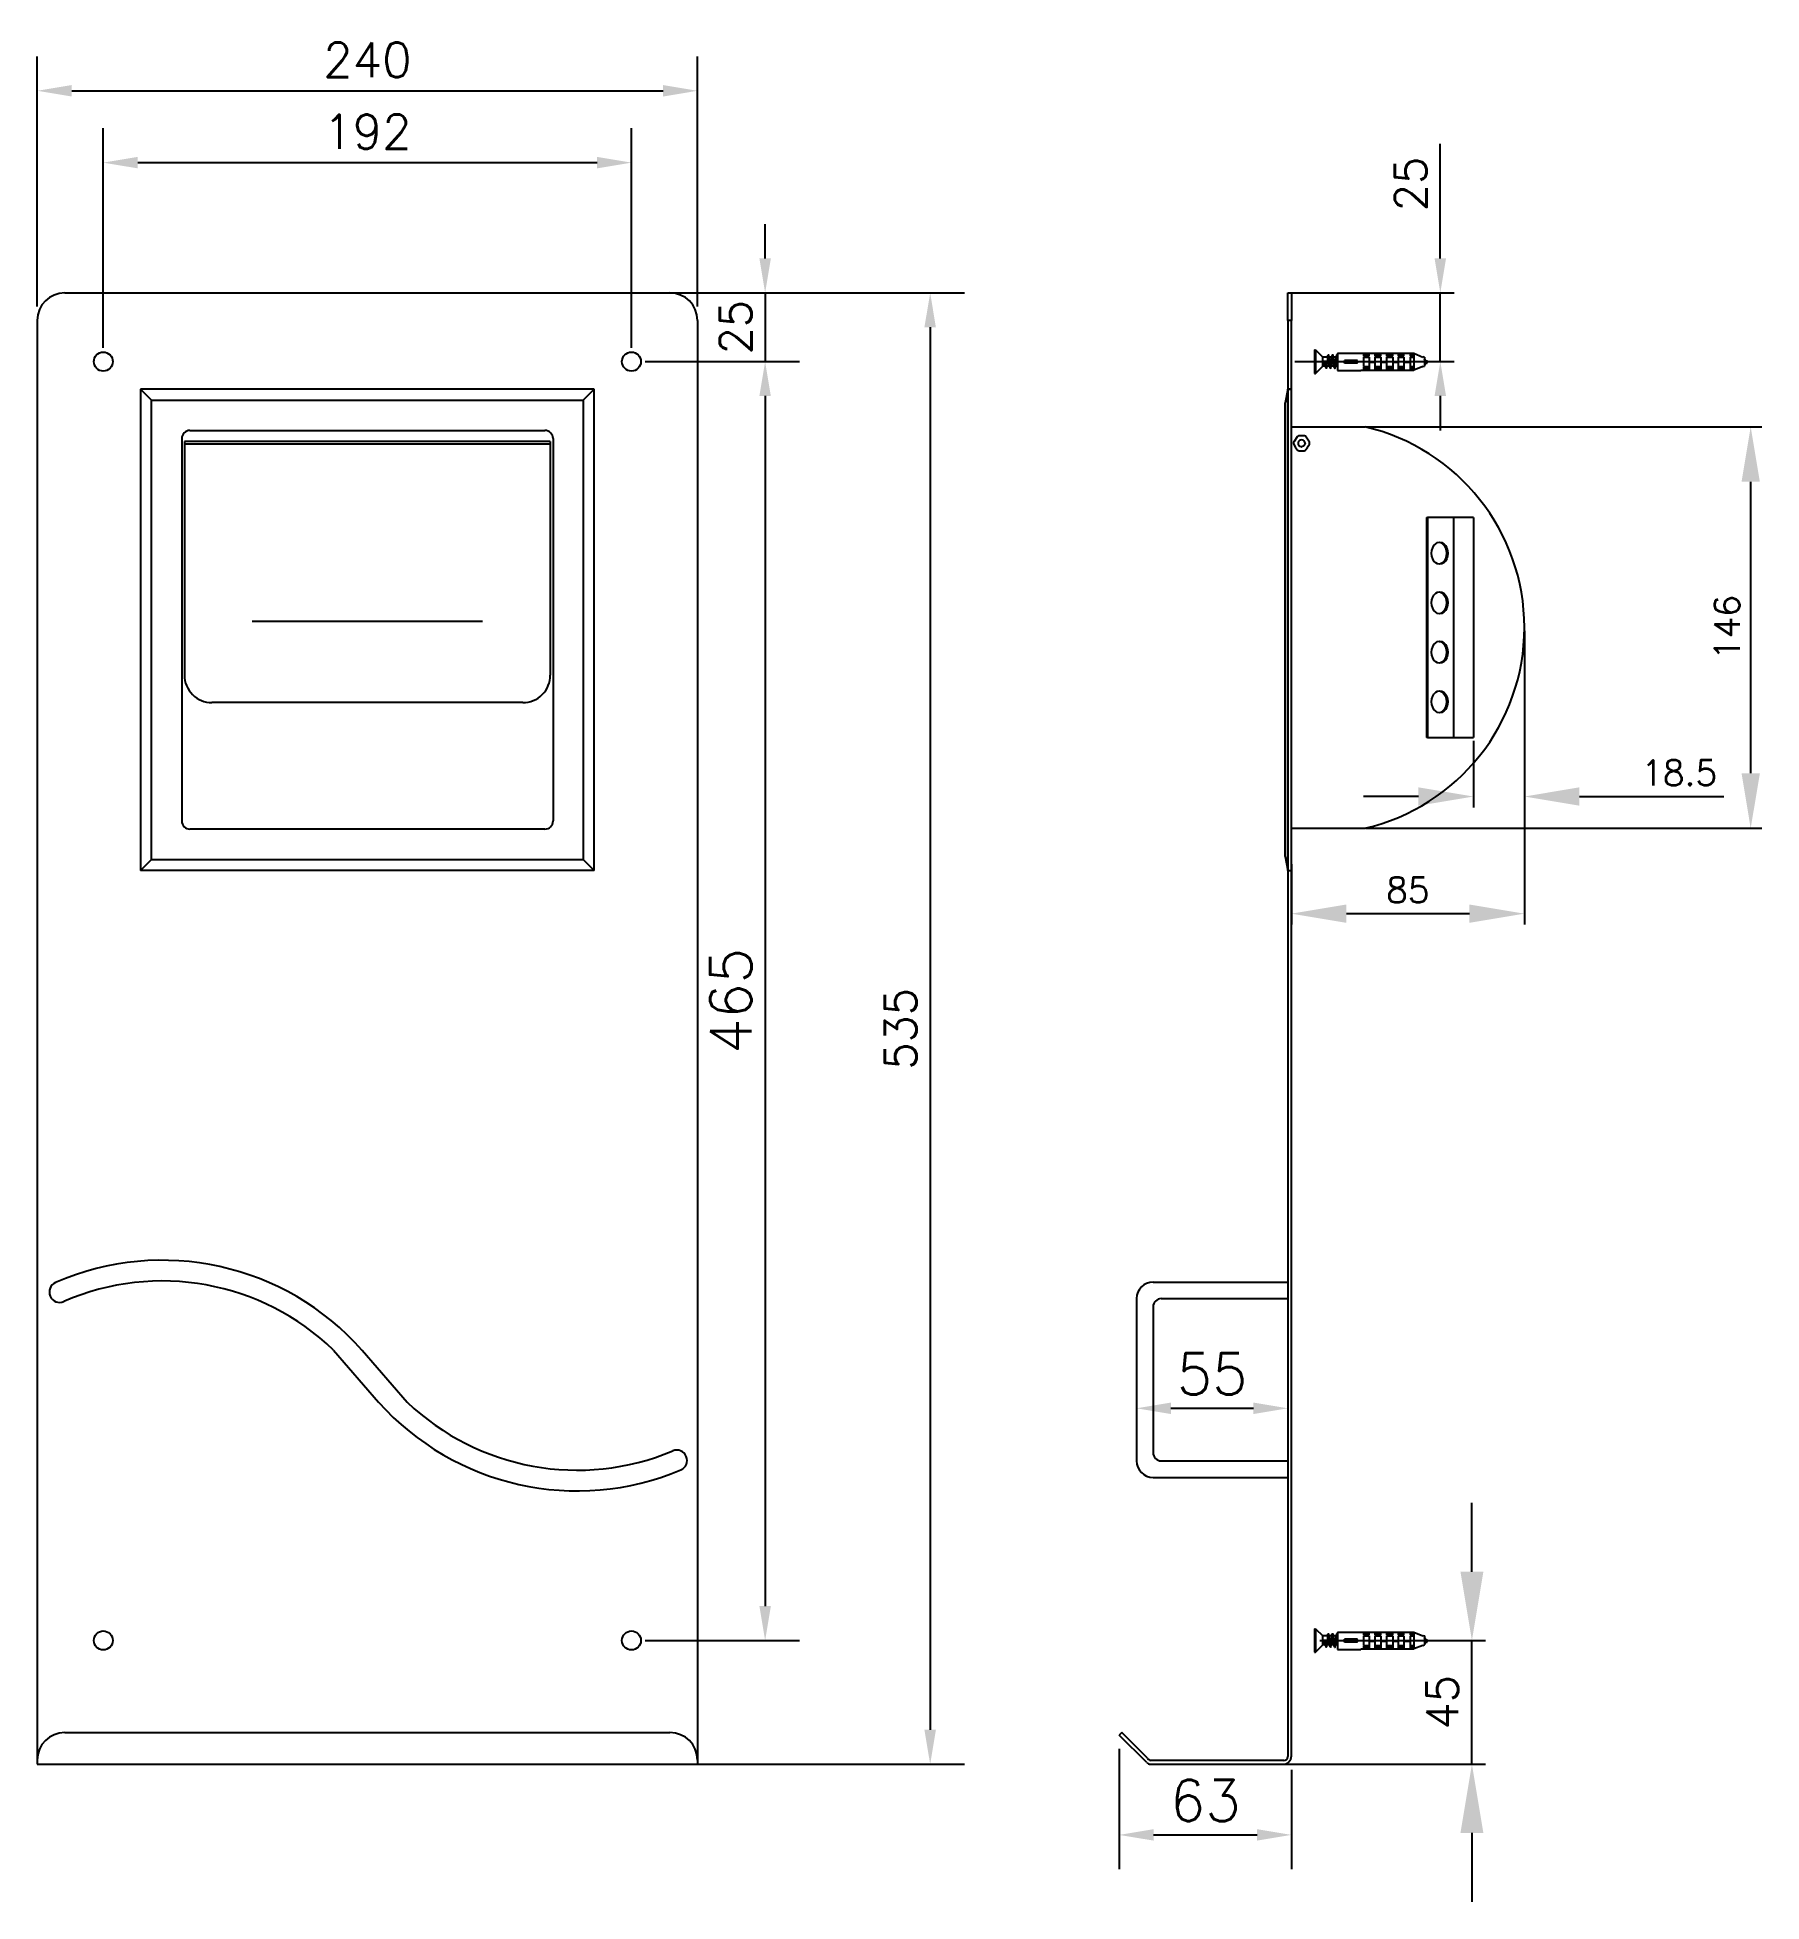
# Model space of a CAD drawing. Extents: x -4427 to -3801, y -1941 to -1263.
import ezdxf

# ---------------------------------------------------------------- set-up
doc = ezdxf.new("R2010")
doc.units = 0
doc.header["$LTSCALE"] = 23.1
doc.header["$MEASUREMENT"] = 0
doc.linetypes.add('CENTER', pattern=[0.6, 0.375, -0.075, 0.075, -0.075])
doc.layers.get('0').update_dxf_attribs({"linetype": 'CONTINUOUS'})
doc.layers.get('Defpoints').update_dxf_attribs({"linetype": 'CONTINUOUS'})
doc.layers.add('_______1', color=160, linetype='CONTINUOUS')
doc.layers.add('MAKE2D_VISIBLE_LINES', color=7, linetype='CONTINUOUS')
doc.styles.get("Standard").update_dxf_attribs({"font": 'txt.shx', "bigfont": 'whgtxt.shx'})
doc.dimstyles.new('a', dxfattribs={"dimtxt": 3, "dimasz": 2.5, "dimexe": 2.5, "dimexo": 1, "dimgap": 1, "dimtad": 1, "dimdsep": 46, "dimtxsty": 'Standard', "dimcen": 0, "dimclrd": 2, "dimclre": 2, "dimclrt": 2, "dimadec": 1, "dimazin": 2, "dimtfac": 1, "dimtmove": 0, "dimatfit": 3, "dimfxl": 0, "dimtolj": 1, "dimtzin": 0, "dimarcsym": 0})
doc.dimstyles.get("Standard").update_dxf_attribs({"dimtxt": 2.5, "dimasz": 0.18, "dimexe": 0.18, "dimexo": 0.0625, "dimgap": 0.09, "dimtad": 0, "dimtih": 1, "dimtoh": 1, "dimdec": 4, "dimzin": 0, "dimdsep": 46, "dimtxsty": 'Standard', "dimcen": 0.09, "dimadec": 0, "dimazin": 0, "dimtp": 0.001, "dimtm": 0.001, "dimtfac": 1, "dimtdec": 4, "dimtofl": 0, "dimtmove": 0, "dimatfit": 0, "dimfxl": 0, "dimtolj": 1, "dimtzin": 0, "dimarcsym": 0})

# ---------------------------------------------------------------- blocks, each defined once
blk = doc.blocks.new('*D82')
at = {"color": 2, "lineweight": -2}
for p, q in [((-4427.45, -1361.28), (-4427.45, -1270.3)), ((-4187.45, -1361.28), (-4187.45, -1270.3)), ((-4414.95, -1282.8), (-4199.95, -1282.8))]:
    blk.add_line(p, q, dxfattribs=at)
at = {"color": 2}
for points in [[(-4414.95, -1280.72), (-4414.95, -1284.89), (-4427.45, -1282.8)], [(-4199.95, -1280.72), (-4199.95, -1284.89), (-4187.45, -1282.8)]]:
    blk.add_solid(points, dxfattribs=at)
at = {"layer": 'Defpoints', "color": 0}
for p in [(-4187.45, -1282.8), (-4427.45, -1366.28), (-4187.45, -1366.28)]:
    blk.add_point(p, dxfattribs=at)
at = {"color": 2, "insert": (-4307.45, -1271.55), "char_height": 12.5, "attachment_point": 5}
blk.add_mtext('\\A1;240', dxfattribs=at)
blk = doc.blocks.new('*D83')
at = {"color": 2, "lineweight": -2}
for p, q in [((-4403.45, -1376.28), (-4403.45, -1296.43)), ((-4211.45, -1376.28), (-4211.45, -1296.43)), ((-4390.95, -1308.93), (-4223.95, -1308.93))]:
    blk.add_line(p, q, dxfattribs=at)
at = {"color": 2}
for points in [[(-4390.95, -1306.84), (-4390.95, -1311.01), (-4403.45, -1308.93)], [(-4223.95, -1306.84), (-4223.95, -1311.01), (-4211.45, -1308.93)]]:
    blk.add_solid(points, dxfattribs=at)
at = {"layer": 'Defpoints', "color": 0}
for p in [(-4211.45, -1308.93), (-4403.45, -1381.28), (-4211.45, -1381.28)]:
    blk.add_point(p, dxfattribs=at)
at = {"color": 2, "insert": (-4307.45, -1297.68), "char_height": 12.5, "attachment_point": 5}
blk.add_mtext('\\A1;192', dxfattribs=at)
blk = doc.blocks.new('*D84')
at = {"color": 2, "lineweight": -2}
for p, q in [((-4412.45, -1356.28), (-4090.35, -1356.28)), ((-4102.85, -1368.78), (-4102.85, -1878.78)), ((-4422.45, -1891.28), (-4090.35, -1891.28))]:
    blk.add_line(p, q, dxfattribs=at)
at = {"color": 2}
for points in [[(-4104.94, -1368.78), (-4100.77, -1368.78), (-4102.85, -1356.28)], [(-4104.94, -1878.78), (-4100.77, -1878.78), (-4102.85, -1891.28)]]:
    blk.add_solid(points, dxfattribs=at)
at = {"layer": 'Defpoints', "color": 0}
for p in [(-4417.45, -1356.28), (-4427.45, -1891.28), (-4102.85, -1891.28)]:
    blk.add_point(p, dxfattribs=at)
at = {"color": 2, "insert": (-4113.6, -1623.9), "char_height": 11.5, "attachment_point": 5, "rotation": 90}
blk.add_mtext('\\A1;535', dxfattribs=at)
blk = doc.blocks.new('*D85')
at = {"color": 2, "lineweight": -2}
for p, q in [((-4162.85, -1343.78), (-4162.85, -1331.28)), ((-4414.45, -1356.28), (-4150.35, -1356.28)), ((-4162.85, -1356.28), (-4162.85, -1381.28)), ((-4206.45, -1381.28), (-4150.35, -1381.28)), ((-4162.85, -1393.78), (-4162.85, -1406.28))]:
    blk.add_line(p, q, dxfattribs=at)
at = {"color": 2}
for points in [[(-4164.93, -1343.78), (-4160.77, -1343.78), (-4162.85, -1356.28)], [(-4164.93, -1393.78), (-4160.77, -1393.78), (-4162.85, -1381.28)]]:
    blk.add_solid(points, dxfattribs=at)
at = {"layer": 'Defpoints', "color": 0}
for p in [(-4419.45, -1356.28), (-4211.45, -1381.28), (-4162.85, -1381.28)]:
    blk.add_point(p, dxfattribs=at)
at = {"color": 2, "insert": (-4173.6, -1368.78), "char_height": 11.5, "attachment_point": 5, "rotation": 90}
blk.add_mtext('\\A1;25', dxfattribs=at)
blk = doc.blocks.new('*D86')
at = {"color": 2, "lineweight": -2}
for p, q in [((-4034.13, -1885.68), (-4034.13, -1929.49)), ((-3971.53, -1893.28), (-3971.53, -1929.49)), ((-4021.63, -1916.99), (-3984.03, -1916.99))]:
    blk.add_line(p, q, dxfattribs=at)
at = {"color": 2}
for points in [[(-4021.63, -1914.91), (-4021.63, -1919.07), (-4034.13, -1916.99)], [(-3984.03, -1914.91), (-3984.03, -1919.07), (-3971.53, -1916.99)]]:
    blk.add_solid(points, dxfattribs=at)
at = {"layer": 'Defpoints', "color": 0}
for p in [(-4034.13, -1880.68), (-3971.53, -1888.28), (-3971.53, -1916.99)]:
    blk.add_point(p, dxfattribs=at)
at = {"color": 2, "insert": (-4002.83, -1904.49), "char_height": 15, "attachment_point": 5}
blk.add_mtext('\\A1;63', dxfattribs=at)
blk = doc.blocks.new('*D87')
at = {"color": 2, "lineweight": -2}
for p, q in [((-4206.45, -1381.28), (-4150.35, -1381.28)), ((-4162.85, -1393.78), (-4162.85, -1833.78)), ((-4206.45, -1846.28), (-4150.35, -1846.28))]:
    blk.add_line(p, q, dxfattribs=at)
at = {"color": 2}
for points in [[(-4164.93, -1393.78), (-4160.77, -1393.78), (-4162.85, -1381.28)], [(-4164.93, -1833.78), (-4160.77, -1833.78), (-4162.85, -1846.28)]]:
    blk.add_solid(points, dxfattribs=at)
at = {"layer": 'Defpoints', "color": 0}
for p in [(-4211.45, -1381.28), (-4211.45, -1846.28), (-4162.85, -1846.28)]:
    blk.add_point(p, dxfattribs=at)
at = {"color": 2, "insert": (-4175.35, -1613.78), "char_height": 15, "attachment_point": 5, "rotation": 90}
blk.add_mtext('\\A1;465', dxfattribs=at)
blk = doc.blocks.new('*D89')
at = {"color": 2, "lineweight": -2}
for p, q in [((-3972.83, -1720.99), (-3972.83, -1774.38)), ((-4027.83, -1726.99), (-4027.83, -1774.38)), ((-4015.33, -1761.88), (-3985.33, -1761.88))]:
    blk.add_line(p, q, dxfattribs=at)
at = {"color": 2}
for points in [[(-4015.33, -1759.79), (-4015.33, -1763.96), (-4027.83, -1761.88)], [(-3985.33, -1759.79), (-3985.33, -1763.96), (-3972.83, -1761.88)]]:
    blk.add_solid(points, dxfattribs=at)
at = {"layer": 'Defpoints', "color": 0}
for p in [(-3972.83, -1715.99), (-4027.83, -1721.99), (-3972.83, -1761.88)]:
    blk.add_point(p, dxfattribs=at)
at = {"color": 2, "insert": (-4000.33, -1749.38), "char_height": 15, "attachment_point": 5}
blk.add_mtext('\\A1;55', dxfattribs=at)
blk = doc.blocks.new('AI9-BLK19')
at = {"layer": '_______1', "color": 7}
for p, q in [((-3.341915, 0.690656), (-3.275769, 0.690656)), ((-3.341915, 0.690656), (-3.341915, -0.698062)), ((-3.275769, 0.690656), (-2.845821, 0.260708)), ((-3.275769, 0.690656), (-3.275769, -0.698062)), ((-2.581238, 0.260708), (-2.845821, 0.260708)), ((-2.845821, -0.268115), (-2.845821, 0.260708)), ((-2.515781, 0.392999), (-2.581238, 0.260708)), ((-2.581238, 0.260708), (-2.581238, 0.260708)), ((-2.515781, 0.392999), (-2.515781, 0.359926)), ((-2.449635, 0.227635), (-2.515781, 0.359926)), ((-2.350416, 0.260708), (-2.482708, 0.260708)), ((-2.416562, -0.003876), (-2.449635, 0.227635)), ((-2.284271, 0.392999), (-2.350416, 0.260708)), ((-2.350416, 0.260708), (-2.350416, 0.260708)), ((-2.218125, 0.227635), (-2.251198, 0.359926)), ((-2.085833, 0.260708), (-2.218125, 0.260708)), ((-2.151979, -0.003876), (-2.218125, 0.227635)), ((-2.019687, 0.392999), (-2.085833, 0.260708)), ((-2.085833, 0.260708), (-2.085833, 0.260708)), ((-1.986614, 0.492218), (-0.598585, 0.492218)), ((-1.986614, 0.492218), (-1.986614, -0.532698)), ((-1.986614, 0.326853), (-1.986614, 0.359926)), ((-1.986614, 0.359926), (-1.986614, 0.326853)), ((-0.797023, 0.06227), (-1.557011, 0.06227)), ((-1.557011, -0.10275), (-1.557011, 0.06227)), ((-1.457792, -0.10275), (-1.457792, 0.06227)), ((-0.598585, 0.492218), (-0.598585, 0.492218)), ((-0.598585, 0.492218), (-0.433221, 0.492218)), ((-0.433221, 0.492218), (2.541275, 0.492218)), ((-0.433221, 0.492218), (-0.433221, 0.326853)), ((-0.102836, 0.459145), (-0.433221, 0.459145)), ((-0.102836, 0.426072), (-0.433221, 0.426072)), ((-0.433221, 0.326853), (-0.102836, 0.326853)), ((-0.433221, 0.260708), (-0.102836, 0.260708)), ((-0.433221, 0.260708), (-0.433221, -0.301187)), ((-0.102836, 0.326853), (-0.102836, 0.492218)), ((-0.102836, 0.260708), (-0.102836, -0.499625)), ((0.227893, 0.492218), (0.227893, 0.326853)), ((0.591006, 0.459145), (0.227893, 0.459145)), ((0.591006, 0.426072), (0.227893, 0.426072)), ((0.227893, 0.326853), (0.591006, 0.326853)), ((0.227893, 0.260708), (0.591006, 0.260708)), ((0.227893, 0.260708), (0.227893, -0.499625)), ((0.591006, 0.326853), (0.591006, 0.492218)), ((0.591006, 0.260708), (0.591006, -0.499625)), ((0.921735, 0.492218), (0.921735, 0.326853)), ((1.285193, 0.459145), (0.921735, 0.459145)), ((1.285193, 0.426072), (0.921735, 0.426072)), ((0.921735, 0.326853), (1.285193, 0.326853)), ((0.921735, 0.260708), (1.285193, 0.260708)), ((0.921735, 0.260708), (0.921735, -0.499625)), ((1.285193, 0.326853), (1.285193, 0.492218)), ((1.285193, 0.260708), (1.285193, -0.499625)), ((1.615922, 0.492218), (1.615922, 0.326853)), ((1.946651, 0.459145), (1.615922, 0.459145)), ((1.946651, 0.426072), (1.615922, 0.426072)), ((1.615922, 0.326853), (1.946651, 0.326853)), ((1.615922, 0.260708), (1.946651, 0.260708)), ((1.615922, 0.260708), (1.615922, -0.499625)), ((1.946651, 0.326853), (1.946651, 0.492218)), ((1.946651, 0.260708), (1.946651, -0.499625)), ((2.309764, 0.459145), (2.541275, 0.459145)), ((2.541275, 0.459145), (2.309764, 0.459145)), ((2.309764, 0.459145), (2.309764, 0.326853)), ((2.541275, 0.426072), (2.309764, 0.426072)), ((2.309764, 0.326853), (2.541275, 0.326853)), ((2.309764, 0.260708), (2.541275, 0.260708)), ((2.309764, 0.260708), (2.309764, -0.499625)), ((2.541275, 0.492218), (2.541275, -0.499625)), ((2.541275, 0.492218), (3.070097, 0.260708)), ((3.070097, 0.293781), (3.169316, 0.260708)), ((3.070097, 0.293781), (3.070097, 0.260708)), ((3.169316, 0.260708), (3.169316, -0.268115)), ((3.202389, 0.06227), (3.169316, 0.161489)), ((3.33468, -0.003876), (3.202389, 0.06227)), ((3.235461, 0.029197), (3.202389, 0.06227)), ((3.235461, 0.029197), (3.235461, -0.003876)), ((-3.341915, -0.698062), (-3.275769, -0.698062)), ((-3.275769, -0.698062), (-2.845821, -0.268115)), ((-2.713529, -0.268115), (-2.845821, -0.268115)), ((-2.680457, -0.003876), (-2.779675, -0.003876)), ((-2.746602, -0.268115), (-2.713529, -0.268115)), ((-2.713529, -0.268115), (-2.647384, -0.400406)), ((-2.647384, -0.367333), (-2.614311, -0.268115)), ((-2.647384, -0.400406), (-2.647384, -0.367333)), ((-2.482708, -0.268115), (-2.614311, -0.268115)), ((-2.614311, -0.268115), (-2.614311, -0.268115)), ((-2.482708, -0.268115), (-2.482708, -0.268115)), ((-2.482708, -0.268115), (-2.416562, -0.400406)), ((-2.383489, -0.367333), (-2.350416, -0.268115)), ((-2.218125, -0.268115), (-2.350416, -0.268115)), ((-2.350416, -0.268115), (-2.350416, -0.268115)), ((-2.218125, -0.268115), (-2.218125, -0.268115)), ((-2.218125, -0.268115), (-2.151979, -0.400406)), ((-2.118906, -0.367333), (-2.085833, -0.268115)), ((-1.986614, -0.268115), (-2.085833, -0.268115)), ((-2.085833, -0.268115), (-2.085833, -0.268115)), ((-2.019687, -0.003876), (-1.986614, -0.168896)), ((-1.986614, -0.532698), (-0.598585, -0.532698)), ((-0.797023, -0.10275), (-1.557011, -0.10275)), ((-0.598585, -0.499625), (-0.433221, -0.499625)), ((-0.598585, -0.499625), (-0.598585, -0.532698)), ((-0.433221, -0.301187), (-0.102836, -0.301187)), ((-0.433221, -0.33426), (-0.102836, -0.33426)), ((-0.433221, -0.33426), (-0.433221, -0.499625)), ((-0.102836, -0.433479), (-0.433221, -0.433479)), ((-0.102836, -0.499625), (-0.433221, -0.499625)), ((-0.433221, -0.499625), (-0.102836, -0.499625)), ((-0.102836, -0.036604), (0.227893, -0.036604)), ((-0.102836, -0.499625), (0.227893, -0.499625)), ((-0.102836, -0.499625), (0.227893, -0.499625)), ((0.227893, -0.301187), (0.591006, -0.301187)), ((0.227893, -0.33426), (0.591006, -0.33426)), ((0.591006, -0.433479), (0.227893, -0.433479)), ((0.591006, -0.499625), (0.227893, -0.499625)), ((0.227893, -0.499625), (0.591006, -0.499625)), ((0.591006, -0.036604), (0.921735, -0.036604)), ((0.591006, -0.499625), (0.921735, -0.499625)), ((0.591006, -0.499625), (0.921735, -0.499625)), ((0.921735, -0.301187), (1.285193, -0.301187)), ((0.921735, -0.33426), (1.285193, -0.33426)), ((1.285193, -0.433479), (0.921735, -0.433479)), ((1.285193, -0.499625), (0.921735, -0.499625)), ((0.921735, -0.499625), (1.285193, -0.499625)), ((1.285193, -0.036604), (1.615922, -0.036604)), ((1.285193, -0.499625), (1.615922, -0.499625)), ((1.285193, -0.499625), (1.615922, -0.499625)), ((1.615922, -0.301187), (1.946651, -0.301187)), ((1.615922, -0.33426), (1.946651, -0.33426)), ((1.946651, -0.433479), (1.615922, -0.433479)), ((1.946651, -0.499625), (1.615922, -0.499625)), ((1.615922, -0.499625), (1.946651, -0.499625)), ((1.946651, -0.036604), (2.309764, -0.036604)), ((1.946651, -0.499625), (2.309764, -0.499625)), ((1.946651, -0.499625), (2.309764, -0.499625)), ((2.309764, -0.301187), (2.541275, -0.301187)), ((2.309764, -0.33426), (2.541275, -0.33426)), ((2.541275, -0.433479), (2.309764, -0.433479)), ((2.541275, -0.499625), (2.309764, -0.499625)), ((2.309764, -0.499625), (2.541275, -0.499625)), ((3.070097, -0.301187), (2.541275, -0.499625)), ((3.070097, -0.301187), (3.169316, -0.268115)), ((3.070097, -0.301187), (3.070097, -0.301187)), ((3.169316, -0.003876), (3.169316, -0.036604)), ((3.169316, -0.036604), (3.202389, -0.069677)), ((3.169316, -0.10275), (3.202389, -0.069677)), ((3.202389, -0.069677), (3.235461, -0.135823)), ((3.235461, -0.003876), (3.235461, -0.003876)), ((3.235461, -0.135823), (3.268534, -0.135823)), ((3.301607, -0.036604), (3.268534, -0.135823)), ((3.301607, -0.036604), (3.33468, -0.003876)), ((3.301607, -0.036604), (3.301607, -0.036604))]:
    blk.add_line(p, q, dxfattribs=at)
for points in [[(-2.713529, -0.003876), (-2.680457, -0.201969), (-2.680457, -0.301187), (-2.680457, -0.367333), (-2.647384, -0.367333), (-2.647384, -0.400406), (-2.647384, -0.367333), (-2.614311, -0.367333), (-2.614311, -0.301187), (-2.614311, -0.201969), (-2.581238, -0.003876), (-2.548854, 0.194562), (-2.548854, 0.293781), (-2.548854, 0.326853), (-2.548854, 0.359926), (-2.515781, 0.392999), (-2.515781, 0.359926), (-2.515781, 0.326853), (-2.482708, 0.293781), (-2.482708, 0.194562), (-2.449635, -0.003876), (-2.449635, -0.201969), (-2.416562, -0.301187), (-2.416562, -0.367333), (-2.383489, -0.400406), (-2.383489, -0.367333), (-2.350416, -0.301187), (-2.350416, -0.201969), (-2.317343, -0.003876), (-2.317343, 0.194562), (-2.284271, 0.293781), (-2.284271, 0.326853), (-2.284271, 0.359926), (-2.284271, 0.392999), (-2.251198, 0.392999), (-2.251198, 0.359926), (-2.251198, 0.326853), (-2.251198, 0.293781), (-2.218125, 0.194562), (-2.185052, -0.003876), (-2.185052, -0.201969), (-2.151979, -0.301187), (-2.151979, -0.367333), (-2.118906, -0.400406), (-2.118906, -0.367333), (-2.118906, -0.301187), (-2.085833, -0.201969), (-2.085833, -0.003876), (-2.05276, 0.194562), (-2.05276, 0.293781), (-2.019687, 0.326853), (-2.019687, 0.359926), (-2.019687, 0.392999), (-1.986614, 0.359926), (-1.986614, 0.326853), (-1.986614, 0.293781)], [(-2.581238, 0.260708), (-2.581238, 0.227635), (-2.548854, 0.194562), (-2.548854, 0.128416), (-2.515781, -0.003876)], [(-2.350416, 0.260708), (-2.317343, 0.227635), (-2.317343, 0.194562), (-2.284271, 0.128416), (-2.284271, -0.003876)], [(-2.284271, 0.392999), (-2.251198, 0.392999), (-2.251198, 0.359926)], [(-2.251198, 0.359926), (-2.218125, 0.161489), (-2.185052, -0.003876), (-2.185052, -0.201969), (-2.151979, -0.301187), (-2.151979, -0.400406)], [(-2.085833, 0.260708), (-2.05276, 0.227635), (-2.05276, 0.194562), (-2.019687, 0.128416), (-2.019687, -0.003876)], [(-0.797023, 0.06227), (-0.830096, 0.029197), (-0.830096, -0.003876)], [(3.169316, 0.161489), (3.202389, 0.029197), (3.202389, -0.069677), (3.235461, -0.135823)], [(-2.779675, -0.003876), (-2.779675, -0.135823), (-2.746602, -0.268115)], [(-2.713529, -0.003876), (-2.680457, -0.201969), (-2.680457, -0.301187), (-2.647384, -0.400406)], [(-2.614311, -0.268115), (-2.614311, -0.235042), (-2.647384, -0.201969), (-2.647384, -0.135823), (-2.680457, -0.003876)], [(-2.515781, -0.003876), (-2.515781, -0.135823), (-2.482708, -0.268115)], [(-2.350416, -0.268115), (-2.383489, -0.235042), (-2.383489, -0.201969), (-2.383489, -0.135823), (-2.416562, -0.003876)], [(-2.284271, -0.003876), (-2.251198, -0.135823), (-2.218125, -0.268115)], [(-2.085833, -0.268115), (-2.118906, -0.268115), (-2.118906, -0.235042), (-2.118906, -0.201969), (-2.151979, -0.135823), (-2.151979, -0.003876)], [(-2.151979, -0.400406), (-2.118906, -0.400406), (-2.118906, -0.367333)], [(-0.830096, -0.003876), (-0.830096, -0.036604), (-0.797023, -0.10275)], [(3.301607, -0.036604), (3.268534, -0.036604), (3.235461, -0.003876)]]:
    blk.add_lwpolyline(points, dxfattribs=at)
blk = doc.blocks.new('*D91')
at = {"color": 2, "lineweight": -2}
for p, q in [((-3917.4, -1343.78), (-3917.4, -1302.12)), ((-3971.33, -1356.28), (-3912.4, -1356.28)), ((-3917.4, -1381.28), (-3917.4, -1356.28)), ((-3970.03, -1381.28), (-3912.4, -1381.28)), ((-3917.4, -1393.78), (-3917.4, -1406.28))]:
    blk.add_line(p, q, dxfattribs=at)
at = {"color": 2}
for points in [[(-3919.48, -1343.78), (-3915.31, -1343.78), (-3917.4, -1356.28)], [(-3919.48, -1393.78), (-3915.31, -1393.78), (-3917.4, -1381.28)]]:
    blk.add_solid(points, dxfattribs=at)
at = {"layer": 'Defpoints', "color": 0}
for p in [(-3972.83, -1356.28), (-3971.53, -1381.28), (-3917.4, -1381.28)]:
    blk.add_point(p, dxfattribs=at)
at = {"color": 2, "insert": (-3928.15, -1316.7), "char_height": 11.5, "attachment_point": 5, "rotation": 90}
blk.add_mtext('\\A1;25', dxfattribs=at)
blk = doc.blocks.new('*D92')
at = {"color": 2, "lineweight": -2}
for p, q in [((-3905.91, -1821.28), (-3905.91, -1796.28)), ((-3961.23, -1846.28), (-3900.91, -1846.28)), ((-3905.91, -1891.28), (-3905.91, -1846.28)), ((-3977.22, -1891.28), (-3900.91, -1891.28)), ((-3905.91, -1916.28), (-3905.91, -1941.28))]:
    blk.add_line(p, q, dxfattribs=at)
at = {"color": 2}
for points in [[(-3910.07, -1821.28), (-3901.74, -1821.28), (-3905.91, -1846.28)], [(-3910.07, -1916.28), (-3901.74, -1916.28), (-3905.91, -1891.28)]]:
    blk.add_solid(points, dxfattribs=at)
at = {"layer": 'Defpoints', "color": 0}
for p in [(-3962.73, -1846.28), (-3905.91, -1846.28), (-3978.72, -1891.28)]:
    blk.add_point(p, dxfattribs=at)
at = {"color": 2, "insert": (-3916.66, -1868.78), "char_height": 11.5, "attachment_point": 5, "rotation": 90}
blk.add_mtext('\\A1;45', dxfattribs=at)
blk = doc.blocks.new('*D153')
at = {"color": 2, "lineweight": -2}
for p, q in [((-3886.83, -1479.18), (-3886.83, -1586.01)), ((-3971.53, -1564.01), (-3971.53, -1586.01)), ((-3951.53, -1582.01), (-3906.83, -1582.01))]:
    blk.add_line(p, q, dxfattribs=at)
at = {"color": 2}
for points in [[(-3951.53, -1578.68), (-3951.53, -1585.35), (-3971.53, -1582.01)], [(-3906.83, -1578.68), (-3906.83, -1585.35), (-3886.83, -1582.01)]]:
    blk.add_solid(points, dxfattribs=at)
at = {"layer": 'Defpoints', "color": 0}
for p in [(-3886.83, -1477.98), (-3971.53, -1562.81), (-3886.83, -1582.01)]:
    blk.add_point(p, dxfattribs=at)
at = {"color": 2, "insert": (-3929.18, -1573.41), "char_height": 9.2, "attachment_point": 5}
blk.add_mtext('\\A1;85', dxfattribs=at)
blk = doc.blocks.new('*D154')
at = {"color": 2, "lineweight": -2}
for p, q in [((-3944.63, -1404.98), (-3800.56, -1404.98)), ((-3804.56, -1530.98), (-3804.56, -1424.98)), ((-3944.63, -1550.98), (-3800.56, -1550.98))]:
    blk.add_line(p, q, dxfattribs=at)
at = {"color": 2}
for points in [[(-3807.89, -1424.98), (-3801.22, -1424.98), (-3804.56, -1404.98)], [(-3807.89, -1530.98), (-3801.22, -1530.98), (-3804.56, -1550.98)]]:
    blk.add_solid(points, dxfattribs=at)
at = {"layer": 'Defpoints', "color": 0}
for p in [(-3945.83, -1404.98), (-3804.56, -1404.98), (-3945.83, -1550.98)]:
    blk.add_point(p, dxfattribs=at)
at = {"color": 2, "insert": (-3813.16, -1477.98), "char_height": 9.2, "attachment_point": 5, "rotation": 90}
blk.add_mtext('\\A1;146', dxfattribs=at)
blk = doc.blocks.new('*D156')
at = {"color": 2, "lineweight": -2}
for p, q in [((-3886.83, -1479.18), (-3886.83, -1543.42)), ((-3905.33, -1519.18), (-3905.33, -1543.42)), ((-3925.33, -1539.42), (-3945.33, -1539.42)), ((-3866.83, -1539.42), (-3814.29, -1539.42))]:
    blk.add_line(p, q, dxfattribs=at)
at = {"color": 2}
for points in [[(-3925.33, -1536.08), (-3925.33, -1542.75), (-3905.33, -1539.42)], [(-3866.83, -1536.08), (-3866.83, -1542.75), (-3886.83, -1539.42)]]:
    blk.add_solid(points, dxfattribs=at)
at = {"layer": 'Defpoints', "color": 0}
for p in [(-3886.83, -1477.98), (-3905.33, -1517.98), (-3886.83, -1539.42)]:
    blk.add_point(p, dxfattribs=at)
at = {"color": 2, "insert": (-3830.56, -1530.82), "char_height": 9.2, "attachment_point": 5}
blk.add_mtext('\\A1;18.5', dxfattribs=at)

msp = doc.modelspace()

# ---------------------------------------------------------------- linework, layer by layer
at = {"color": 0, "lineweight": -3}
for p, q in [((-4417.45, -1356.28), (-4197.45, -1356.28)), ((-4211.45, -1356.28), (-4197.45, -1356.28)), ((-4427.45, -1366.28), (-4427.45, -1891.28)), ((-4187.45, -1366.28), (-4187.45, -1891.28)), ((-4417.45, -1879.76), (-4197.45, -1879.76)), ((-4427.45, -1886.28), (-4427.45, -1891.28)), ((-4427.45, -1891.28), (-4187.45, -1891.28)), ((-4187.45, -1886.28), (-4187.45, -1891.28))]:
    msp.add_line(p, q, dxfattribs=at)
at = {"color": 0, "linetype": 'Continuous'}
for p, q in [((-3972.83, -1356.28), (-3971.53, -1356.28)), ((-3972.83, -1366.28), (-3972.83, -1356.28)), ((-3972.83, -1356.28), (-3971.53, -1356.28)), ((-3972.83, -1366.28), (-3972.83, -1356.28)), ((-3971.53, -1356.28), (-3971.53, -1366.28)), ((-3971.53, -1356.28), (-3971.53, -1366.28)), ((-3971.53, -1366.28), (-3972.83, -1366.28)), ((-3972.83, -1366.28), (-3972.83, -1888.48)), ((-3971.53, -1366.28), (-3972.83, -1366.28)), ((-3971.53, -1888.28), (-3971.53, -1366.28)), ((-3974.33, -1889.98), (-4022.7, -1889.98)), ((-4022.7, -1891.28), (-3974.53, -1891.28))]:
    msp.add_line(p, q, dxfattribs=at)
at = {"color": 1, "linetype": 'CENTER'}
msp.add_line((-3970.23, -1381.28), (-3939.52, -1381.28), dxfattribs=at)
at = {"color": 0}
for p, q in [((-4389.95, -1391.28), (-4385.95, -1395.28)), ((-4389.95, -1391.28), (-4389.95, -1566.28)), ((-4224.95, -1391.28), (-4389.95, -1391.28)), ((-4385.95, -1395.28), (-4228.95, -1395.28)), ((-4385.95, -1562.28), (-4385.95, -1395.28)), ((-4224.95, -1391.28), (-4228.95, -1395.28)), ((-4228.95, -1395.28), (-4228.95, -1562.28)), ((-4224.95, -1566.28), (-4224.95, -1391.28)), ((-4374.95, -1409.28), (-4374.95, -1548.28)), ((-4371.95, -1406.28), (-4242.95, -1406.28)), ((-4239.95, -1409.28), (-4239.95, -1548.28)), ((-4373.95, -1410.28), (-4373.95, -1495.28)), ((-4240.95, -1410.28), (-4373.95, -1410.28)), ((-4240.95, -1411.28), (-4373.95, -1411.28)), ((-4240.95, -1410.28), (-4240.95, -1495.28)), ((-4349.28, -1475.69), (-4265.62, -1475.69)), ((-4242.95, -1551.28), (-4371.95, -1551.28)), ((-4389.95, -1566.28), (-4385.95, -1562.28)), ((-4385.95, -1562.28), (-4228.95, -1562.28)), ((-4228.95, -1562.28), (-4224.95, -1566.28)), ((-4224.95, -1566.28), (-4389.95, -1566.28)), ((-4021.83, -1715.99), (-3972.83, -1715.99)), ((-4027.83, -1721.99), (-4027.83, -1780.99)), ((-4021.83, -1724.99), (-4021.83, -1777.99)), ((-4018.83, -1721.99), (-3972.83, -1721.99)), ((-4018.83, -1780.99), (-3972.83, -1780.99)), ((-4021.83, -1786.99), (-3972.83, -1786.99)), ((-4033.21, -1879.76), (-4034.13, -1880.68)), ((-4024.12, -1890.7), (-4034.13, -1880.68)), ((-4023.85, -1889.13), (-4033.21, -1879.76)), ((-4022.7, -1889.98), (-4022.7, -1889.98))]:
    msp.add_line(p, q, dxfattribs=at)
at = {"color": 7, "linetype": 'Continuous'}
for p, q in [((-3972.83, -1391.28), (-3973.83, -1396.28)), ((-3973.83, -1561.28), (-3973.83, -1396.28)), ((-3972.83, -1391.28), (-3972.83, -1566.28)), ((-3971.83, -1391.28), (-3972.83, -1391.28)), ((-3972.83, -1566.28), (-3972.83, -1391.28)), ((-3922.47, -1437.98), (-3922.47, -1517.98)), ((-3922.47, -1437.98), (-3922, -1437.98)), ((-3912.56, -1437.98), (-3922, -1437.98)), ((-3912.56, -1437.98), (-3912.56, -1517.98)), ((-3905.33, -1437.98), (-3912.56, -1437.98)), ((-3905.33, -1437.98), (-3905.33, -1517.98)), ((-3922, -1517.98), (-3922.47, -1517.98)), ((-3922, -1517.98), (-3912.56, -1517.98)), ((-3912.56, -1517.98), (-3905.33, -1517.98)), ((-3973.83, -1561.28), (-3972.83, -1566.28)), ((-3972.83, -1566.28), (-3971.83, -1566.28))]:
    msp.add_line(p, q, dxfattribs=at)
for p, q in [((-3971.83, -1404.98), (-3944.83, -1404.98)), ((-3971.83, -1550.98), (-3944.83, -1550.98)), ((-4319.71, -1740.79), (-4303.38, -1759.64)), ((-4309.36, -1740.79), (-4292.96, -1759.64))]:
    msp.add_line(p, q)
at = {"color": 2, "linetype": 'Continuous'}
msp.add_line((-3922, -1437.98), (-3922, -1517.98), dxfattribs=at)
at = {"color": 0, "ltscale": 0.2}
msp.add_line((-4250.95, -1505.28), (-4363.95, -1505.28), dxfattribs=at)
at = {"color": 7, "linetype": 'Continuous', "flags": 128}
for points in [[(-3969.43, -1408.68), (-3970.53, -1410.34), (-3970.71, -1410.67), (-3970.75, -1411.04), (-3970.68, -1411.37), (-3970.12, -1412.24), (-3969.65, -1412.95), (-3969.28, -1413.45), (-3969, -1413.64), (-3968.67, -1413.72), (-3967.35, -1413.73), (-3966.9, -1413.71), (-3966.58, -1413.61), (-3966.32, -1413.4), (-3966.23, -1413.28)], [(-3967.83, -1408.23), (-3968.54, -1408.23), (-3968.9, -1408.28), (-3969.22, -1408.45), (-3969.43, -1408.68)], [(-3966.23, -1413.28), (-3965.67, -1412.45), (-3965.4, -1412.03), (-3965.17, -1411.69), (-3964.94, -1411.27), (-3964.9, -1410.94), (-3964.97, -1410.61), (-3965.2, -1410.23), (-3965.44, -1409.86), (-3965.93, -1409.13), (-3966.17, -1408.76), (-3966.46, -1408.43), (-3966.76, -1408.28), (-3967.1, -1408.23), (-3967.83, -1408.23)], [(-3966.58, -1410.98), (-3966.64, -1411.37), (-3966.84, -1411.75), (-3967.16, -1412.03), (-3967.55, -1412.2), (-3967.83, -1412.23), (-3968.19, -1412.17)], [(-3914.63, -1450.98), (-3914.74, -1452.01), (-3915.03, -1452.98), (-3915.5, -1453.81), (-3916.12, -1454.44), (-3916.83, -1454.84), (-3917.6, -1454.98), (-3918.37, -1454.84), (-3919.08, -1454.44), (-3919.7, -1453.81), (-3920.17, -1452.98), (-3920.47, -1452.01), (-3920.57, -1450.98), (-3920.47, -1449.94), (-3920.17, -1448.98), (-3919.7, -1448.15), (-3919.08, -1447.51), (-3918.37, -1447.11), (-3917.6, -1446.98), (-3916.83, -1447.11), (-3916.12, -1447.51), (-3915.5, -1448.15), (-3915.03, -1448.98), (-3914.74, -1449.94), (-3914.63, -1450.98)], [(-3914.63, -1468.98), (-3914.74, -1470.01), (-3915.03, -1470.98), (-3915.5, -1471.81), (-3916.12, -1472.44), (-3916.83, -1472.84), (-3917.6, -1472.98), (-3918.37, -1472.84), (-3919.08, -1472.44), (-3919.7, -1471.81), (-3920.17, -1470.98), (-3920.47, -1470.01), (-3920.57, -1468.98), (-3920.47, -1467.94), (-3920.17, -1466.98), (-3919.7, -1466.15), (-3919.08, -1465.51), (-3918.37, -1465.11), (-3917.6, -1464.98), (-3916.83, -1465.11), (-3916.12, -1465.51), (-3915.5, -1466.15), (-3915.03, -1466.98), (-3914.74, -1467.94), (-3914.63, -1468.98)], [(-3914.63, -1486.98), (-3914.74, -1488.01), (-3915.03, -1488.98), (-3915.5, -1489.81), (-3916.12, -1490.44), (-3916.83, -1490.84), (-3917.6, -1490.98), (-3918.37, -1490.84), (-3919.08, -1490.44), (-3919.7, -1489.81), (-3920.17, -1488.98), (-3920.47, -1488.01), (-3920.57, -1486.98), (-3920.47, -1485.94), (-3920.17, -1484.98), (-3919.7, -1484.15), (-3919.08, -1483.51), (-3918.37, -1483.11), (-3917.6, -1482.98), (-3916.83, -1483.11), (-3916.12, -1483.51), (-3915.5, -1484.15), (-3915.03, -1484.98), (-3914.74, -1485.94), (-3914.63, -1486.98)], [(-3914.63, -1504.98), (-3914.74, -1506.01), (-3915.03, -1506.98), (-3915.5, -1507.81), (-3916.12, -1508.44), (-3916.83, -1508.84), (-3917.6, -1508.98), (-3918.37, -1508.84), (-3919.08, -1508.44), (-3919.7, -1507.81), (-3920.17, -1506.98), (-3920.47, -1506.01), (-3920.57, -1504.98), (-3920.47, -1503.94), (-3920.17, -1502.98), (-3919.7, -1502.15), (-3919.08, -1501.51), (-3918.37, -1501.11), (-3917.6, -1500.98), (-3916.83, -1501.11), (-3916.12, -1501.51), (-3915.5, -1502.15), (-3915.03, -1502.98), (-3914.74, -1503.94), (-3914.63, -1504.98)]]:
    msp.add_lwpolyline(points, dxfattribs=at)
at = {"color": 2, "linetype": 'Continuous', "flags": 128}
for points in [[(-3917.84, -1446.99), (-3917.3, -1447.11), (-3916.59, -1447.51), (-3915.97, -1448.15), (-3915.5, -1448.98), (-3915.21, -1449.94), (-3915.1, -1450.98), (-3915.21, -1452.01), (-3915.5, -1452.98), (-3915.97, -1453.81), (-3916.59, -1454.44), (-3917.3, -1454.84), (-3917.84, -1454.96)], [(-3917.84, -1464.99), (-3917.3, -1465.11), (-3916.59, -1465.51), (-3915.97, -1466.15), (-3915.5, -1466.98), (-3915.21, -1467.94), (-3915.1, -1468.98), (-3915.21, -1470.01), (-3915.5, -1470.98), (-3915.97, -1471.81), (-3916.59, -1472.44), (-3917.3, -1472.84), (-3917.84, -1472.96)], [(-3917.84, -1482.99), (-3917.3, -1483.11), (-3916.59, -1483.51), (-3915.97, -1484.15), (-3915.5, -1484.98), (-3915.21, -1485.94), (-3915.1, -1486.98)], [(-3915.1, -1486.98), (-3915.21, -1488.01), (-3915.5, -1488.98), (-3915.97, -1489.81), (-3916.59, -1490.44), (-3917.3, -1490.84), (-3917.84, -1490.96)], [(-3917.84, -1500.99), (-3917.3, -1501.11), (-3916.59, -1501.51), (-3915.97, -1502.15), (-3915.5, -1502.98), (-3915.21, -1503.94), (-3915.1, -1504.98)], [(-3915.1, -1504.98), (-3915.21, -1506.01), (-3915.5, -1506.98), (-3915.97, -1507.81), (-3916.59, -1508.44), (-3917.3, -1508.84), (-3917.84, -1508.96)]]:
    msp.add_lwpolyline(points, dxfattribs=at)
at = {"color": 0}
for centre in [(-4403.45, -1381.28), (-4211.45, -1381.28), (-4403.45, -1846.28), (-4211.45, -1846.28)]:
    msp.add_circle(centre, 3.45, dxfattribs=at)
at = {"color": 0, "lineweight": -3}
for centre, start, end in [((-4417.45, -1366.28), 90, 180), ((-4197.45, -1366.28), 0, 90), ((-4417.45, -1889.76), 90, 180), ((-4197.45, -1889.76), 0, 90)]:
    msp.add_arc(centre, 10, start, end, dxfattribs=at)
at = {"color": 0}
for centre, radius, start, end in [((-4371.95, -1409.28), 3, 90, 180), ((-4242.95, -1409.28), 3, 0, 90), ((-4250.95, -1495.28), 10, 269.99995, 0.0001), ((-4371.95, -1548.28), 3, 180, 270), ((-4242.95, -1548.28), 3, 270, 0), ((-4021.83, -1721.99), 6, 90, 180), ((-4018.83, -1724.99), 3, 90, 180), ((-4021.83, -1780.99), 6, 180, 270), ((-4018.83, -1777.99), 3, 180, 270), ((-4022.7, -1889.28), 2, 225, 270), ((-4021.54, -1887.23), 2.99, 219.43847, 247.05947)]:
    msp.add_arc(centre, radius, start, end, dxfattribs=at)
at = {"color": 7, "linetype": 'Continuous'}
for start, end in [(0, 257.5487), (257.5487, 270)]:
    msp.add_arc((-3967.83, -1410.98), 1.25, start, end, dxfattribs=at)
for centre, radius, start, end in [((-3961.77, -1477.98), 74.94, 283.06427, 76.93573), ((-4382.02, -1805.04), 96.99, 41.4821, 113.57784), ((-4419.3, -1719.59), 3.77, 113.75761, 293.75761), ((-4382, -1805.15), 89.57, 45.93723, 113.54525), ((-4231.14, -1694.89), 97.01, 221.86495, 292.8319), ((-4231.16, -1694.77), 89.6, 226.38446, 292.79932), ((-4194.97, -1780.83), 3.77, 293.00837, 113.00837)]:
    msp.add_arc(centre, radius, start, end)
at = {"color": 0, "ltscale": 0.2}
msp.add_arc((-4363.95, -1495.28), 10, 179.9999, 269.99995, dxfattribs=at)
at = {"color": 0, "linetype": 'Continuous'}
for centre, radius in [((-3974.53, -1888.28), 3), ((-3974.33, -1888.48), 1.5)]:
    msp.add_arc(centre, radius, 270, 0, dxfattribs=at)
at = {"layer": 'MAKE2D_VISIBLE_LINES', "color": 0}
for p, q in [((-3972.43, -1391.28), (-3971.83, -1391.28)), ((-3972.43, -1566.28), (-3971.83, -1566.28))]:
    msp.add_line(p, q, dxfattribs=at)

# ---------------------------------------------------------------- block references
at = {"layer": '_______1', "color": 1, "linetype": 'CENTER', "xscale": 6.145227000000887, "yscale": 6.145226999999977, "zscale": 6.145226999999999}
for p in [(-3942.6, -1381.26), (-3942.6, -1846.26)]:
    msp.add_blockref('AI9-BLK19', p, dxfattribs=at)

# ---------------------------------------------------------------- dimensions: what is measured, and where the dimension line sits
for base, p1, p2, picture, middle in [((-4187.45, -1282.8), (-4427.45, -1366.28), (-4187.45, -1366.28), '*D82', (-4307.45, -1282.8)), ((-4211.45, -1308.93), (-4403.45, -1381.28), (-4211.45, -1381.28), '*D83', (-4307.45, -1308.93))]:
    dim = msp.add_linear_dim(base=base, p1=p1, p2=p2, dimstyle='a', override={"dimscale": 5, "dimtxt": 2.5, "dimdec": 0})
    dim.commit()
    dim.dimension.update_dxf_attribs({"geometry": picture, "text_midpoint": middle, "dimtype": 160})
at = {"color": 0}
for base, p1, p2, dimstyle, override, picture, middle in [((-3917.4, -1381.28), (-3972.83, -1356.28), (-3971.53, -1381.28), 'Standard', {"dimscale": 5, "dimtxt": 2.3, "dimasz": 2.5, "dimexe": 1, "dimexo": 0.3, "dimgap": 1, "dimtad": 1, "dimtih": 0, "dimtoh": 0, "dimdec": 0, "dimcen": 0, "dimclrd": 2, "dimclre": 2, "dimclrt": 2, "dimtp": 0.1, "dimtm": 0, "dimtfac": 0.5, "dimtdec": 2, "dimtofl": 1, "dimatfit": 3}, '*D91', (-3917.4, -1316.7)), ((-4162.85, -1381.28), (-4419.45, -1356.28), (-4211.45, -1381.28), 'a', {"dimscale": 5, "dimtxt": 2.3, "dimdec": 0}, '*D85', (-4162.85, -1368.78))]:
    dim = msp.add_linear_dim(base=base, p1=p1, p2=p2, angle=90, dimstyle=dimstyle, override=override, dxfattribs=at)
    dim.commit()
    dim.dimension.update_dxf_attribs({"geometry": picture, "text_midpoint": middle, "dimtype": 160})
dim = msp.add_linear_dim(base=(-4102.85, -1891.28), p1=(-4417.45, -1356.28), p2=(-4427.45, -1891.28), angle=90, text='535', dimstyle='a', override={"dimscale": 5, "dimtxt": 2.3, "dimdec": 0}, dxfattribs=at)
dim.commit()
dim.dimension.update_dxf_attribs({"geometry": '*D84', "text_midpoint": (-4102.85, -1623.9), "dimtype": 160})
dim = msp.add_linear_dim(base=(-4162.85, -1846.28), p1=(-4211.45, -1381.28), p2=(-4211.45, -1846.28), angle=90, dimstyle='a', override={"dimscale": 5, "dimdec": 0}, dxfattribs=at)
dim.commit()
dim.dimension.update_dxf_attribs({"geometry": '*D87', "text_midpoint": (-4175.35, -1613.78)})
for base, p1, p2, override, picture, middle in [((-3804.56, -1404.98), (-3945.83, -1550.98), (-3945.83, -1404.98), {"dimscale": 4, "dimtxt": 2.3, "dimasz": 5, "dimexe": 1, "dimexo": 0.3, "dimgap": 1, "dimtad": 1, "dimtih": 0, "dimtoh": 0, "dimdec": 0, "dimcen": 0, "dimclrd": 2, "dimclre": 2, "dimclrt": 2, "dimtp": 0.1, "dimtm": 0, "dimtfac": 0.5, "dimtdec": 2, "dimatfit": 3}, '*D154', (-3813.16, -1477.98)), ((-3905.91, -1846.28), (-3978.72, -1891.28), (-3962.73, -1846.28), {"dimscale": 5, "dimtxt": 2.3, "dimasz": 5, "dimexe": 1, "dimexo": 0.3, "dimgap": 1, "dimtad": 1, "dimtih": 0, "dimtoh": 0, "dimdec": 0, "dimcen": 0, "dimclrd": 2, "dimclre": 2, "dimclrt": 2, "dimtp": 0.1, "dimtm": 0, "dimtfac": 0.5, "dimtdec": 2, "dimtofl": 1, "dimatfit": 3}, '*D92', (-3916.66, -1868.78))]:
    dim = msp.add_linear_dim(base=base, p1=p1, p2=p2, angle=90, dimstyle='Standard', override=override)
    dim.commit()
    dim.dimension.update_dxf_attribs({"geometry": picture, "text_midpoint": middle})
for base, p1, override, picture, middle in [((-3886.83, -1582.01), (-3971.53, -1562.81), {"dimscale": 4, "dimtxt": 2.3, "dimasz": 5, "dimexe": 1, "dimexo": 0.3, "dimgap": 1, "dimtad": 1, "dimtih": 0, "dimtoh": 0, "dimdec": 0, "dimcen": 0, "dimclrd": 2, "dimclre": 2, "dimclrt": 2, "dimtp": 0.1, "dimtm": 0, "dimtfac": 0.5, "dimtdec": 2, "dimatfit": 3}, '*D153', (-3929.18, -1573.41)), ((-3886.83, -1539.42), (-3905.33, -1517.98), {"dimscale": 4, "dimtxt": 2.3, "dimasz": 5, "dimexe": 1, "dimexo": 0.3, "dimgap": 1, "dimtad": 1, "dimtih": 0, "dimtoh": 0, "dimdec": 1, "dimcen": 0, "dimclrd": 2, "dimclre": 2, "dimclrt": 2, "dimtp": 0.1, "dimtm": 0, "dimtfac": 0.5, "dimtdec": 2, "dimatfit": 3}, '*D156', (-3830.56, -1530.82))]:
    dim = msp.add_linear_dim(base=base, p1=p1, p2=(-3886.83, -1477.98), dimstyle='Standard', override=override)
    dim.commit()
    dim.dimension.update_dxf_attribs({"geometry": picture, "text_midpoint": middle})
dim = msp.add_linear_dim(base=(-3972.83, -1761.88), p1=(-4027.83, -1721.99), p2=(-3972.83, -1715.99), dimstyle='a', override={"dimscale": 5, "dimdec": 0, "dimlfac": 1}, dxfattribs=at)
dim.commit()
dim.dimension.update_dxf_attribs({"geometry": '*D89', "text_midpoint": (-4000.33, -1761.88), "dimtype": 160})
dim = msp.add_linear_dim(base=(-3971.53, -1916.99), p1=(-4034.13, -1880.68), p2=(-3971.53, -1888.28), dimstyle='a', override={"dimscale": 5, "dimdec": 0}, dxfattribs=at)
dim.commit()
dim.dimension.update_dxf_attribs({"geometry": '*D86', "text_midpoint": (-4002.83, -1904.49)})

doc.saveas('drawing.dxf')
